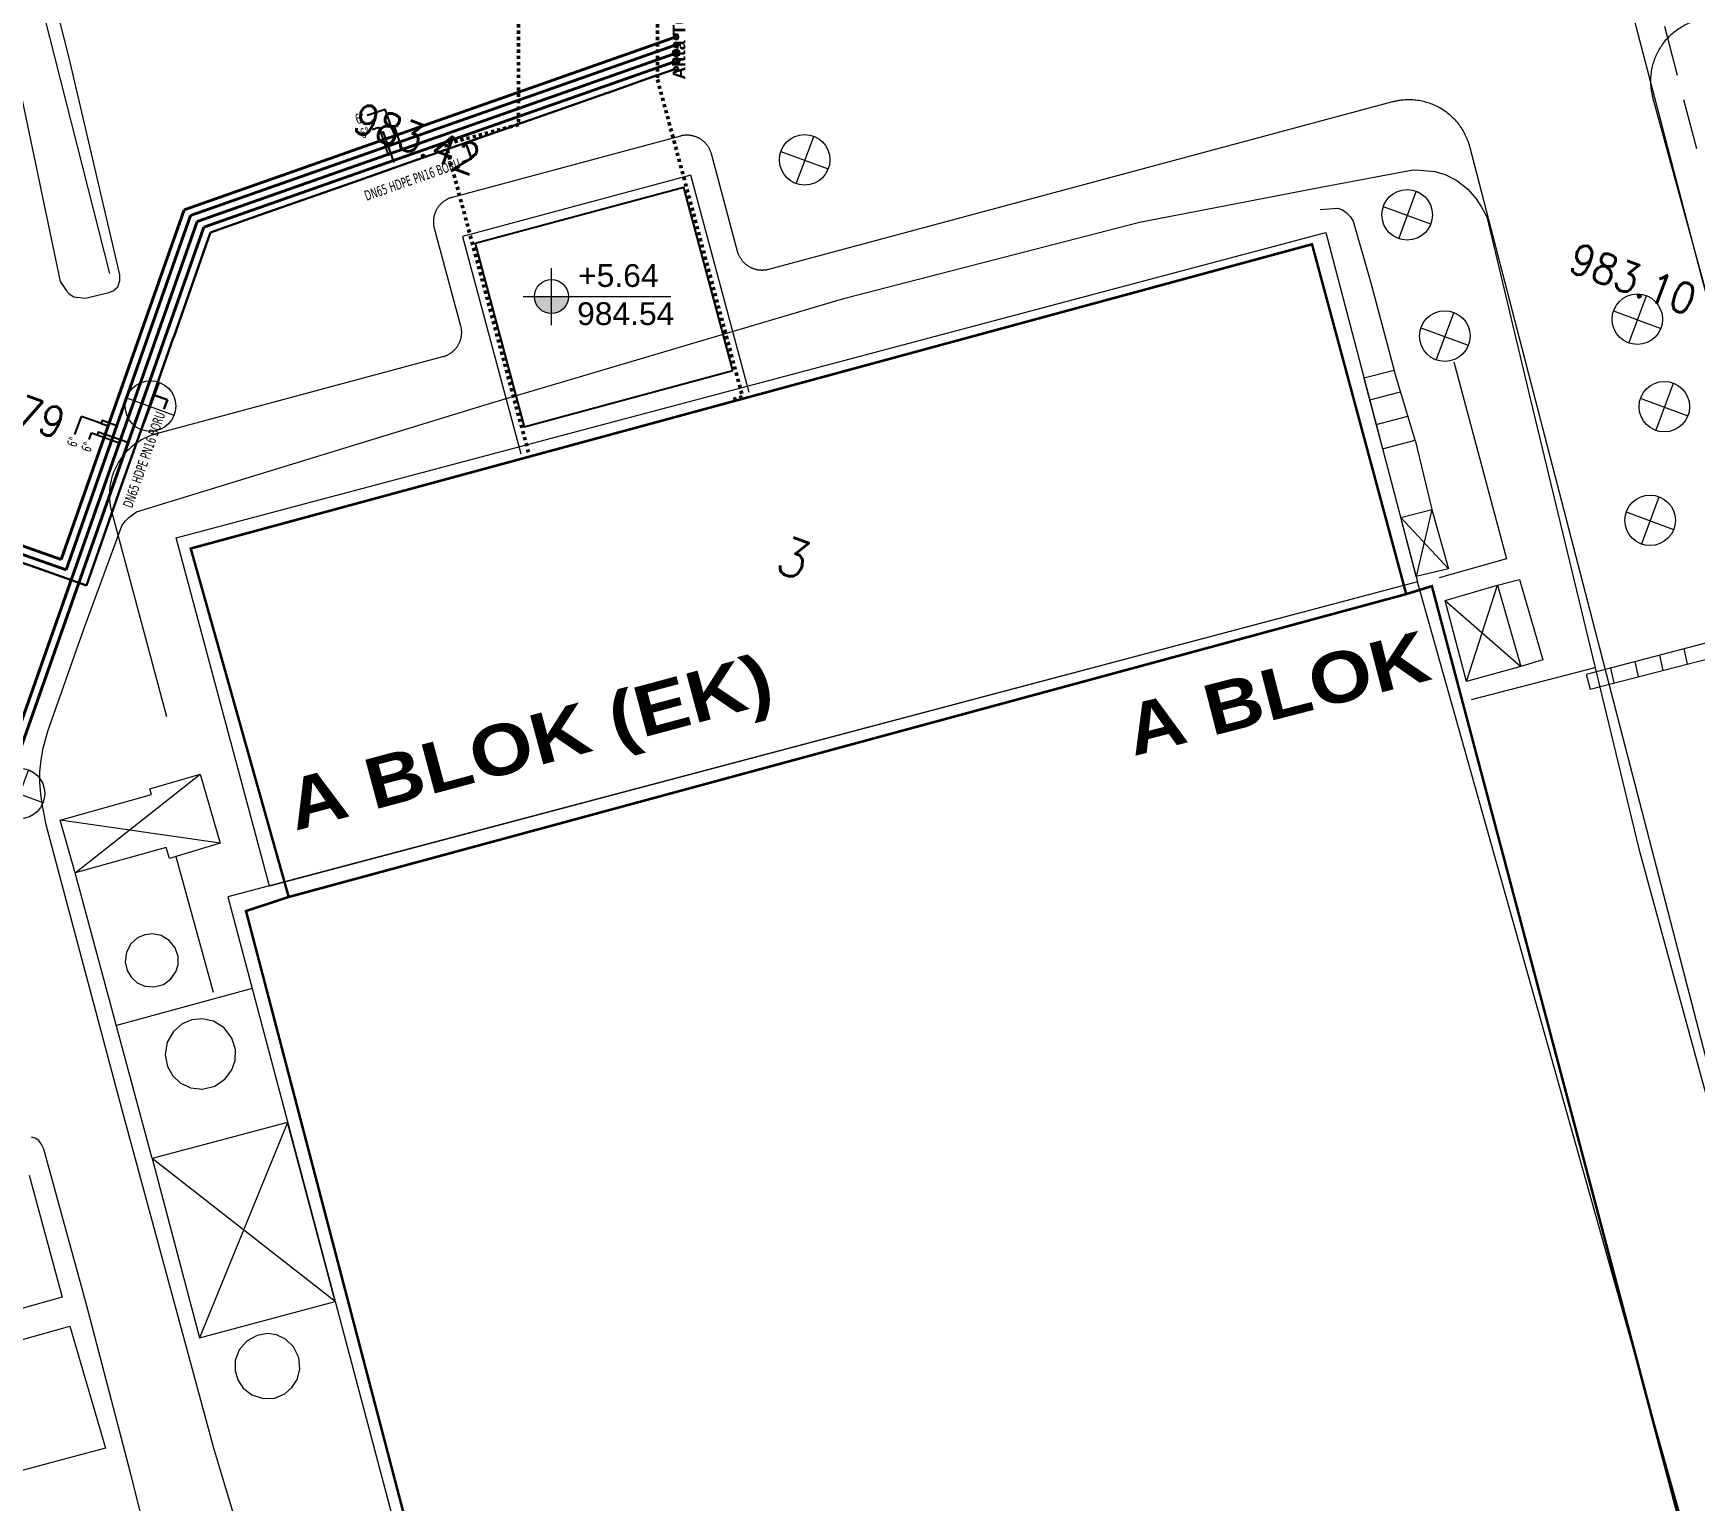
# Model space of a CAD drawing. Header units: centimetres. Extents: x 392964 to 515689, y 49661 to 58661.
# Drawn here: x 401422 to 404709, y 54246 to 57148 of the extents above; entities that cross this region are included whole.
import ezdxf
from ezdxf.enums import TextEntityAlignment as Align
from ezdxf.xclip import XClip

# ---------------------------------------------------------------- set-up
doc = ezdxf.new("R2010")
doc.units = ezdxf.units.CM
doc.header["$XCLIPFRAME"] = 0
for name, pattern in [('10204', [3, 2, -1]), ('10207', [0]), ('11012', [15, 7.5, 7.5]), ('11014', [15, 7.5, 7.5]), ('11021', [0]), ('11216', [0]), ('11239', [0]), ('3+1_3b$0$DASHED', [0.25, 0.125, -0.125]), ('ACAD_ISO03W100', [30, 12, -18]), ('DGN Style 3', [38.25286889178999, 27.32347777984999, -10.92939111194]), ('MEDSISTEMBH_LINE', [1.5, 1.3, 0, -0.2])]:
    doc.linetypes.add(name, pattern=pattern)
doc.layers.get('0').update_dxf_attribs({"lineweight": 9})
for name, color, linetype, lineweight in [('---___EB_draft00_yerleskeyol', 8, 'Continuous', 9), ('---___EB_draft02_tasiyici', 5, 'Continuous', 50), ('---___EB_draft03_cihazlar', 8, 'Continuous', 9), ('-M-ISSO-FCU-IS-CAP', 3, 'Continuous', 25), ('-M-ISSO-FCU-SO-CAP', 4, 'Continuous', 25), ('0-KRCN-IST-BORU-SGT-DÖNÜŞ', 131, '0-SD_LINE', 40), ('0-KRCN-IST-BORU-SGT-GİDİŞ', 213, '0-SG_LINE', 40), ('0-KRCN-VAZİYET-030426', 8, 'Continuous', 9), ('0-MEK-IST-BORU-IST-DÖNÜŞ', 1, '0-ID_LINE', 40), ('0-MEK-IST-BORU-IST-GİDİŞ', 3, '0-IG_LINE', 40), ('___T_yazı kot', 8, 'Continuous', 9), ('_MDS_BORU_22.00X1.00_BASINÇLI HAVA', 5, 'Continuous', 30), ('AS_PYZ_YOL_ARAC', 8, 'Continuous', 9), ('B_AKARYAKIT_ISTASYONU', 8, '11216', 9), ('B_BETON_ZEMIN', 8, '11239', 9), ('B_MERDIVEN', 8, '10207', 9), ('B_MERDIVEN_TARAMA', 8, 'Continuous', 9), ('B_SUNDURMA', 8, 'Continuous', 9), ('B_SUNDURMA_TARAMA', 8, 'Continuous', 9), ('B_TICARI', 8, 'Continuous', 9), ('B_YAPI_ZEMIN', 8, 'DGN Style 3', 9), ('IEM_MP_TARAMA-MEVCUT BİNA', 8, 'Continuous', 9), ('S_ROGAR_KAPAGI', 8, 'Continuous', 9), ('SINIR_CIT_BIR_TARAF', 8, '11012', 9), ('SINIR_IST_DUVARI', 8, '11021', 9), ('SINIR_TEL_TEK', 8, '11014', 9), ('Y-TEXT-MIMARI', 8, 'Continuous', 9), ('Y_KAT_ADEDI', 8, 'Continuous', 9), ('Y_YOL_KOTU', 8, 'Continuous', 9), ('YOL_IZGARA', 8, 'Continuous', 9), ('YOL_IZGARA_TARAMA', 8, 'Continuous', 9), ('YOL_KALDIRIM_KENARI_BORDURTASI', 8, '10204', 9), ('YOL_SOSE', 8, 'Continuous', 9)]:
    doc.layers.add(name, color=color, linetype=linetype, lineweight=lineweight)
for name, color, linetype in [('---___EB_draft03_gorunus', 8, 'Continuous'), ('---___EB_draft04_yazi', 8, 'Continuous'), ('-M-PIPE COOLING AHU RISER', 7, 'Continuous'), ('-M-PIPE COOLING CH RISER', 7, 'Continuous'), ('-M-PIPE HEATING RADIATOR RISER', 7, 'Continuous'), ('-M-PLUMBING DCW RISER', 7, 'Continuous')]:
    doc.layers.add(name, color=color, linetype=linetype)
doc.styles.add('_yazı-50', font='arial.ttf')
doc.styles.add('BORU', font='tahoma.ttf', dxfattribs={"width": 0.5})
doc.styles.add('DERECE', font='tahoma.ttf', dxfattribs={"width": 0.8})
doc.styles.add('Kalin02', font='arialbd.ttf')
doc.styles.add('Style-STANDARD', font='STANDARD.shx')
doc.styles.add('VRF CITY MULTI', font='tahoma.ttf', dxfattribs={"height": 15})
doc.styles.add('YAZI200', font='ariblk.ttf')
doc.linetypes.add('0-ID_LINE', pattern='A,100,-1.5,["ID",BORU,S=9,R=0,X=0,Y=-4.5],-15', length=116.5)
doc.linetypes.add('0-IG_LINE', pattern='A,100,-1.5,["IG",BORU,S=9,R=0,X=0,Y=-4.5],-15', length=116.5)
doc.linetypes.add('0-SD_LINE', pattern='A,100,-1.5,["SD",BORU,S=9,R=0,X=0,Y=-4.5],-17,7', length=125.5)
doc.linetypes.add('0-SG_LINE', pattern='A,100,-1.5,["SG",BORU,S=9,R=0,X=0,Y=-4.5],-17,7', length=125.5)

# ---------------------------------------------------------------- blocks, each defined once
blk = doc.blocks.new('12027')
at = {"layer": 'S_ROGAR_KAPAGI'}
for p, q in [((0.02000000001862645, -1.009999999776483), (0.02000000001862645, 0.9899995122104883)), ((-0.9999998779385351, -0.01999999955296516), (1, -0.02000048849731684))]:
    blk.add_line(p, q, dxfattribs=at)
blk.add_circle((0.004796875000465661, -0.001842773519456387), 1.000000000000001, dxfattribs=at)
blk = doc.blocks.new('Akyurt_Tm33')
at = {"layer": 'B_AKARYAKIT_ISTASYONU', "flags": 128}
for points, elevation in [([(501889.6726039885, 4439232.118901866), (501889.4511113074, 4439231.902995898), (501889.2885033605, 4439231.593799083), (501889.2367375469, 4439231.22194039), (501889.3203108729, 4439230.851768347), (501889.5161367469, 4439230.549591696), (501889.7698222222, 4439230.348710351), (501890.0488096044, 4439230.239600287), (501890.3850555895, 4439230.216233397), (501890.7408369387, 4439230.313695153), (501891.0496434568, 4439230.536607577), (501891.2541708418, 4439230.843605478), (501891.3378643366, 4439231.17010628), (501891.3221471477, 4439231.469258307), (501891.2113598001, 4439231.773290869), (501890.9862114366, 4439232.054301039), (501890.6611818303, 4439232.250177522), (501890.2919378941, 4439232.318129728), (501889.9472684088, 4439232.261147609)], 990.9310052892288), ([(501892.5865924012, 4439229.612847746), (501892.2863885119, 4439229.334712198), (501892.0609379004, 4439228.931209003), (501891.9799901165, 4439228.441105996), (501892.0781057454, 4439227.948691876), (501892.3269745365, 4439227.542444923), (501892.655771002, 4439227.268234816), (501893.0211129623, 4439227.114557201), (501893.4650657562, 4439227.072366517), (501893.9389120683, 4439227.189334679), (501894.3548370602, 4439227.473807098), (501894.6356587748, 4439227.872995078), (501894.7573136167, 4439228.302033813), (501894.7465647316, 4439228.698235806), (501894.6102347431, 4439229.104083601), (501894.3218721087, 4439229.483318689), (501893.8985441042, 4439229.753303398), (501893.4124427281, 4439229.855572422), (501892.9546520563, 4439229.791771887)], 997.8910046769895), ([(501901.3471243913, 4439217.339230341), (501901.4272965639, 4439217.709408836), (501901.3842780714, 4439218.135025134), (501901.1857288355, 4439218.549681162), (501900.8501418237, 4439218.871117007), (501900.4459169648, 4439219.047241069), (501900.0511011025, 4439219.080828126), (501899.6924960076, 4439219.003613123), (501899.3333992513, 4439218.800145787), (501899.0360454535, 4439218.46010807), (501898.8714647418, 4439218.023746257), (501898.8701978669, 4439217.572034706), (501899.0054847802, 4439217.182102805), (501899.2237780838, 4439216.887301507), (501899.5424353349, 4439216.651790974), (501899.9622878307, 4439216.517101316), (501900.4265607481, 4439216.536857427), (501900.8494902356, 4439216.717112992), (501901.1628659771, 4439217.008309607)], 992.3710049378245)]:
    blk.add_lwpolyline(points, close=True, dxfattribs=dict(at, elevation=elevation))
at = {"layer": 'B_BETON_ZEMIN', "extrusion": (-0.03481635088634519, -0.02413637504878011, 0.9991022255557555), "elevation": -123641.1809791661, "flags": 128}
blk.add_lwpolyline([(-3362348.404533072, 2939096.332579415), (-3362348.404533072, 2939101.394232435)], dxfattribs=at)
at = {"layer": 'B_MERDIVEN'}
blk.add_3dface([(501928.9447637394, 4439267.121005259, 984.9710049378251), (501930.0298880633, 4439267.883052052, 984.9710049378251), (501928.2946624857, 4439270.191082531, 983.291004937825), (501927.2814691388, 4439269.493020518, 983.291004937825)], dxfattribs=at)
at = {"layer": 'B_MERDIVEN_TARAMA'}
for p, q in [((501927.7965029575, 4439268.758533629, 983.8112115297009), (501928.8273940123, 4439269.482494197, 983.8067816623266)), ((501928.3706333484, 4439267.939769444, 984.3911082336984), (501929.4286410377, 4439268.682773124, 984.3888933000111))]:
    blk.add_line(p, q, dxfattribs=at)
at = {"layer": 'B_SUNDURMA'}
blk.add_polyline3d([(501891.222451832, 4439236.555668996, 986.7910049378248), (501889.5429636377, 4439235.291515269, 986.7910049378248), (501889.2744744119, 4439235.65974607, 986.771004937825), (501886.2414414617, 4439233.467083702, 986.771004937825), (501884.9619657976, 4439235.218441762, 986.5310049378248), (501887.9979702744, 4439237.416558096, 986.5310049378248), (501887.8561558754, 4439237.606640299, 986.4710049378249), (501889.5296125616, 4439238.839989245, 986.4710049378249)], close=True, dxfattribs=at)
for points in [[(501930.5523133991, 4439264.828487555, 985.7710049378244), (501931.6017756001, 4439265.551242431, 985.251004937825), (501933.0380019566, 4439263.575604168, 985.251004937825), (501931.9429170353, 4439262.845355377, 985.251004937825)], [(501935.245249663, 4439259.644738932, 986.2110049378241), (501933.3414247913, 4439262.34954746, 986.2110049378241), (501935.0748205136, 4439263.642568433, 986.0510049378242), (501937.0526920967, 4439260.941685868, 986.0510049378242)], [(501901.7660342617, 4439221.132103463, 991.3510049378252), (501897.5500209359, 4439227.119284897, 991.3510049378252), (501893.0224337113, 4439223.926969111, 990.4310049378253), (501897.2288660395, 4439217.915357439, 990.4310049378253)]]:
    blk.add_3dface(points, dxfattribs=at)
at = {"layer": 'B_SUNDURMA_TARAMA'}
for p, q in [((501931.6017756001, 4439265.551242431, 985.251004937825), (501931.9429170353, 4439262.845355377, 985.251004937825)), ((501930.5523133991, 4439264.828487555, 985.7710049378244), (501933.0380019566, 4439263.575604168, 985.251004937825)), ((501935.245249663, 4439259.644738931, 986.2110049378241), (501935.0748205136, 4439263.642568433, 986.0510049378242)), ((501933.3414247913, 4439262.34954746, 986.2110049378241), (501937.0526920967, 4439260.941685868, 986.0510049378242)), ((501886.2414414617, 4439233.467083702, 986.771004937825), (501889.5296125616, 4439238.839989245, 986.4710049378249)), ((501891.222451832, 4439236.555668996, 986.7910049378248), (501884.9619657976, 4439235.218441762, 986.5310049378248)), ((501897.5500209359, 4439227.119284897, 991.3510049378252), (501897.2288660395, 4439217.915357439, 990.4310049378253)), ((501901.7660342617, 4439221.132103463, 991.3510049378252), (501893.0224337113, 4439223.926969111, 990.4310049378253))]:
    blk.add_line(p, q, dxfattribs=at)
at = {"layer": 'B_TICARI'}
blk.add_polyline3d([(501964.5704914334, 4439131.223915601, 992.9510049378252), (502005.6844812349, 4439160.1275099, 992.9510049378252), (501965.6171591806, 4439216.494656644, 992.9510049378252), (501932.0638746965, 4439262.672858322, 994.9910049378256), (501892.2384456515, 4439234.662279303, 992.9510049378252), (501925.4702739515, 4439187.469595113, 992.9510049378252)], close=True, dxfattribs=at)
blk.add_3dface([(501893.6325125837, 4439235.638291151, 994.9910049378256), (501885.3975797753, 4439247.270986395, 994.9910049378256), (501923.8665284892, 4439274.363048547, 994.9910049378256), (501932.0638746965, 4439262.672858322, 994.9910049378256)], dxfattribs=at)
at = {"layer": 'B_YAPI_ZEMIN', "elevation": 984.6310049378245, "flags": 128}
blk.add_lwpolyline([(502004.7411225549, 4439160.205934518), (501964.425553289, 4439132.340287336), (501893.1066719624, 4439234.389821612), (501894.4981725356, 4439235.497383555), (501886.0858359067, 4439247.082114113), (501923.5196116301, 4439273.743799547), (501931.8101367074, 4439262.056765818), (501932.6534852995, 4439262.703963489)], close=True, dxfattribs=at)
at = {"layer": 'SINIR_CIT_BIR_TARAF', "extrusion": (0.007918919056729368, -0.01114105317611095, 0.9999065794638518), "elevation": -44499.12054621382, "flags": 128}
blk.add_lwpolyline([(501869.4896627502, 4439003.659821894), (501862.7076160402, 4439013.200528614)], dxfattribs=at)
at = {"layer": 'SINIR_CIT_BIR_TARAF', "extrusion": (0.005035652505406245, 0.003597367897182877, 0.9999808503906749), "elevation": 19481.08717076432, "flags": 128}
blk.add_lwpolyline([(501883.0755609852, 4439190.242782292), (501878.5480520699, 4439187.008483794)], dxfattribs=at)
at = {"layer": 'SINIR_CIT_BIR_TARAF', "elevation": 984.2710049378252, "flags": 128}
blk.add_lwpolyline([(501888.6767287084, 4439221.61836686), (501891.5837163783, 4439217.539157048), (501887.5365837271, 4439214.620558609), (501884.6109649541, 4439218.691472848)], dxfattribs=at)
at = {"layer": 'SINIR_IST_DUVARI', "extrusion": (-0.005724124708441983, 0.03240783494006104, 0.9994583366157991), "elevation": 141976.778428896, "flags": 128}
blk.add_lwpolyline([(-1266426.256178451, -4281947.227213511), (-1266429.701011027, -4281939.934480356), (-1266427.208508808, -4281938.71902483)], dxfattribs=at)
at = {"layer": 'SINIR_IST_DUVARI', "extrusion": (-0.04753144549399591, 0.07051031281190882, 0.9963779691845952), "elevation": 290138.110642042, "flags": 128}
blk.add_lwpolyline([(-2897585.830364198, -3388045.202619712), (-2897585.830364198, -3388042.380250753)], dxfattribs=at)
at = {"layer": 'SINIR_IST_DUVARI', "extrusion": (-0.008359073906309154, 0.01169081714748239, 0.999896720005548), "elevation": 48687.12573009876, "flags": 128}
blk.add_lwpolyline([(501880.4502529661, 4438969.621015052), (501883.6880830852, 4438965.09312466)], dxfattribs=at)
at = {"layer": 'SINIR_IST_DUVARI', "elevation": 984.7510049378252, "flags": 128}
blk.add_lwpolyline([(501888.4770646374, 4439213.821986788), (501892.2583281025, 4439216.577623392), (501895.2572455698, 4439212.534355146), (501891.4119410639, 4439209.817378591)], dxfattribs=at)
at = {"layer": 'SINIR_IST_DUVARI'}
blk.add_polyline3d([(501923.3487807189, 4439275.146770024, 983.3710049378252), (501923.9801914662, 4439275.442689288, 983.3710049378252), (501924.1825949486, 4439275.43603179, 983.3710049378252), (501924.3531419543, 4439275.389677823, 983.3710049378252), (501924.5502576114, 4439275.299707529, 983.3710049378252), (501924.7327519666, 4439275.162263249, 983.3710049378252), (501926.2294895917, 4439273.117024818, 983.3710049378252), (501928.2946624857, 4439270.191082531, 983.291004937825)], dxfattribs=at)
at = {"layer": 'SINIR_TEL_TEK', "extrusion": (-0.003690983606504892, 0.005364780872092742, 0.9999787976583359), "elevation": 22946.91842520662, "flags": 128}
blk.add_lwpolyline([(501872.5574204727, 4439207.066804122), (501879.5209453714, 4439196.945655646)], dxfattribs=at)
at = {"layer": 'SINIR_TEL_TEK', "elevation": 983.291004937825, "flags": 128}
blk.add_lwpolyline([(501935.0748205136, 4439263.642568433), (501935.8187120684, 4439264.149586301), (501937.7864157655, 4439261.492726104), (501937.0526920967, 4439260.941685868)], dxfattribs=at)
at = {"layer": 'YOL_IZGARA'}
blk.add_3dface([(501939.9383356438, 4439261.051685971, 983.0510049378227), (501946.7978886331, 4439265.809817061, 983.0510049378227), (501946.4431293574, 4439266.334424064, 983.0510049378227), (501939.5930130734, 4439261.545763971, 983.0510049378227)], dxfattribs=at)
at = {"layer": 'YOL_IZGARA_TARAMA'}
for p, q in [((501943.2096997478, 4439263.320868712, 983.0510049378227), (501942.8732950966, 4439263.838886447, 983.0510049378227)), ((501941.5655843245, 4439262.180427531, 983.0510049378227), (501941.233154085, 4439262.692325209, 983.0510049378227)), ((501942.3876420362, 4439262.75064812, 983.0510049378227), (501942.0532245908, 4439263.265605828, 983.0510049378227)), ((501940.7435266129, 4439261.61020694, 983.0510049378227), (501940.4130835793, 4439262.11904459, 983.0510049378227))]:
    blk.add_line(p, q, dxfattribs=at)
at = {"layer": 'YOL_KALDIRIM_KENARI_BORDURTASI'}
blk.add_polyline3d([(501936.4840172282, 4439282.562523923, 983.1654388610267), (501933.0353153354, 4439287.508803875, 983.0854388610267), (501933.197639382, 4439288.30335904, 983.0054388610268), (501933.5470829821, 4439289.118579171, 983.0054388610268), (501933.6825666742, 4439289.278913055, 983.0054388610268), (501933.8757408491, 4439289.448362163, 982.9654388610268), (501934.7252634563, 4439289.934129565, 983.0110049378237)], dxfattribs=at)
at = {"layer": 'YOL_SOSE'}
for points in [[(501872.5840589795, 4439263.150721368, 983.5710049378229), (501877.580243172, 4439255.203371416, 983.731004937823), (501877.9400999035, 4439254.935803366, 983.731004937823), (501878.0863442779, 4439254.866429428, 983.731004937823), (501878.2914188029, 4439254.819985182, 983.731004937823), (501878.7523508857, 4439254.934258724, 983.731004937823), (501879.5394196528, 4439255.458315095, 983.731004937823), (501879.6780686612, 4439255.584239321, 983.731004937823), (501879.7876316579, 4439255.793053713, 983.731004937823), (501879.778565093, 4439256.047053619, 983.731004937823), (501879.6993762923, 4439256.256546495, 983.731004937823), (501874.8199733327, 4439263.661829276, 983.5710049378227), (501869.4147837033, 4439271.494615723, 983.4910049378229)], [(501869.6643194231, 4439273.102660012, 983.5710049378227), (501869.8533334256, 4439273.190913442, 983.5710049378227), (501870.2237539358, 4439273.366450693, 983.5310049378228), (501886.6296520124, 4439279.496763442, 983.2910049378229), (501896.7546183855, 4439283.349791205, 983.1310049378229), (501905.8226051545, 4439286.66068041, 982.8910049378226), (501918.3999885122, 4439291.324987967, 982.7310049378227), (501924.8480586536, 4439293.679649942, 982.6110049378229), (501926.6731896954, 4439294.262439775, 982.6654388610259), (501926.742695821, 4439294.252938289, 982.6654388610259), (501926.8584564519, 4439294.19830761, 982.6654388610259), (501926.9294633569, 4439294.130051261, 982.6654388610259), (501932.1860755173, 4439286.796477813, 983.0254388610258), (501938.4602790809, 4439277.8155171, 983.1054388610257), (501946.5507578299, 4439266.562997887, 983.0254388610258), (501954.5070672231, 4439255.1752392, 983.0254388610258), (501959.4022536532, 4439247.977051266, 983.1854388610258), (501969.2020268061, 4439233.704677978, 983.3454388610257), (501976.9349387484, 4439222.867269848, 983.5054388610258), (501988.7490456867, 4439206.128305788, 983.8254388610255), (501994.5632908814, 4439197.768711389, 983.7454388610255), (502008.906651652, 4439177.0231153, 984.1310049378283), (502018.7726657832, 4439163.179927967, 984.2910049378282), (502021.7009993359, 4439158.944042396, 984.4510049378283)], [(501905.7072818016, 4439205.468180896, 984.385438861026), (501899.2758299825, 4439214.021138985, 984.2254388610261), (501891.1769417594, 4439225.386823405, 984.145438861026), (501884.5170368208, 4439234.845446288, 983.985438861026), (501884.3208045349, 4439235.164033611, 983.985438861026), (501884.1118331109, 4439235.497945984, 983.985438861026), (501883.8933612649, 4439235.918473947, 983.985438861026), (501883.6942429983, 4439236.332224156, 983.985438861026), (501883.5467342763, 4439236.72790035, 983.985438861026), (501883.4305282727, 4439237.192281357, 983.985438861026), (501883.350933446, 4439237.647462119, 983.9054388610259), (501883.290254935, 4439238.353126174, 983.9054388610259), (501883.221340823, 4439242.669372393, 983.745438861026), (501883.2129384116, 4439246.98339237, 983.745438861026), (501883.2745541661, 4439247.1904138, 983.745438861026), (501883.3705927122, 4439247.38174877, 983.745438861026), (501883.5746172919, 4439247.694918089, 983.745438861026), (501895.1784740366, 4439256.562351976, 983.4254388610261), (501906.9173376719, 4439265.338840244, 983.4254388610261), (501916.8190476646, 4439272.205290819, 983.265438861026), (501923.0669254295, 4439275.984586635, 983.1854388610261), (501926.2482542102, 4439277.886046741, 983.1054388610261), (501926.5056110679, 4439277.978655038, 983.1054388610261), (501927.0784866321, 4439278.12193578, 983.1054388610261), (501927.5045870366, 4439278.156133411, 983.1054388610261), (501928.0208012136, 4439278.093728811, 983.1854388610261), (501928.540136816, 4439277.924862071, 983.1854388610261), (501928.9934488486, 4439277.680735471, 983.1854388610261), (501929.2948671698, 4439277.449214607, 983.1054388610261), (501929.6282374148, 4439277.163027365, 983.1054388610261), (501933.7342995934, 4439271.010438873, 983.105438861026), (501943.9326709555, 4439255.796446524, 983.105438861026), (501952.546329434, 4439243.744885785, 983.1854388610259)], [(501929.8205704949, 4439163.03078144, 984.385438861026), (501925.6541032686, 4439168.969708901, 984.385438861026), (501918.5414511691, 4439178.780564555, 984.4654388610261), (501913.9378417464, 4439185.661555032, 984.385438861026), (501908.1178213775, 4439195.178808655, 984.225438861026), (501903.18197665, 4439202.228633122, 984.2254388610261), (501896.5541998169, 4439211.918139911, 984.2254388610261), (501892.6140914024, 4439217.554174284, 984.2254388610261), (501888.8731588845, 4439222.787478174, 984.145438861026), (501888.7005374388, 4439222.945641439, 984.145438861026), (501888.5678817014, 4439223.031899815, 984.145438861026), (501888.3978183846, 4439223.073342048, 984.145438861026), (501888.2549883894, 4439223.058195691, 984.145438861026)]]:
    blk.add_polyline3d(points, dxfattribs=at)
at = {"layer": 'S_ROGAR_KAPAGI'}
for p in [(501926.6418307599, 4439276.14307307, 983.1710049378228), (501936.612260535, 4439275.426053564, 983.0110049378225), (501929.6996500874, 4439272.160147615, 983.1710049378227), (501938.8116631045, 4439272.552246897, 983.0110049378225), (501903.5305877137, 4439269.922839887, 983.2910049378235), (501939.8435785762, 4439268.140675941, 983.0110049378225), (501882.6338980862, 4439251.815737921, 983.731004937824), (501883.0858202797, 4439235.647175087, 983.9854388610261)]:
    blk.add_blockref('12027', p, dxfattribs=at)
at = {"layer": 'Y_KAT_ADEDI', "style": 'Style-STANDARD'}
blk.add_text('3', height=1.5, dxfattribs=at).set_placement((501908.5939526367, 4439255, 994.9910049378256), align=Align.MIDDLE_CENTER)
at = {"layer": 'Y_YOL_KOTU', "style": 'Style-STANDARD'}
for s, p in [('983.10', (501935.9009732917, 4439276.853962268, 983.1047082267261)), ('983.42', (501888.8589724244, 4439265.380692953, 983.4188059029718)), ('983.79', (501877.0821130656, 4439249.900885146, 983.7874490131368))]:
    blk.add_text(s, height=1.2, dxfattribs=at).set_placement(p, align=Align.MIDDLE_CENTER)
blk = doc.blocks.new('OPK-site-surrounding-R01')
at = {"layer": 'AS_PYZ_YOL_ARAC'}
blk.add_lwpolyline([(23415.45550042391, -8627.211504280567), (22852.65585753322, -6574.765463173389, -0.4142135623730352), (23029.29595437646, -6268.500420868397), (23364.81247264147, -6178.438611745834, 0.3393298956116915), (23549.99999985099, -5936.986042201519), (23550.0000000298, 430.067759513855, 0.4185581774863166), (21774.08235186338, 2179.875827789307), (234.0823518335819, 1860.831613063812, 0.4098822535113725), (-1489.999999970198, 111.0235447883606), (-1489.999999910593, -2374.58205384016, -0.8365167276932847), (-1683.759906619787, -2409.353880047798), (-1881.040249377489, -1877.400615334511, -0.08706475961156604), (-1943.411125808954, -1537.435628056526), (-1946.587796837091, -1127.728086173534)], format="xyb", dxfattribs=at)
at = {"layer": 'IEM_MP_TARAMA-MEVCUT BİNA', "linetype": 'ACAD_ISO03W100', "ltscale": 5, "const_width": 10.00000000000001}
blk.add_lwpolyline([(21876.58333835006, -8538.934359431267), (21504.04571303725, -7155.311812639236), (17068.56968060136, -8358.591795444489), (17456.07941749692, -9736.840720772743)], dxfattribs=at)
blk.add_lwpolyline([(20439.48053815961, -21836.9055365324), (25186.38772878051, -20618.26686292887), (21978.12358555198, -8507.46064132452), (21876.58333835006, -8538.934359431267), (17456.07941749692, -9736.840720772743), (17287.16466870904, -9792.49573546648)], close=True, dxfattribs=at)
at = {"layer": '---___EB_draft04_yazi', "insert": (18975, -6503.905655801296), "char_height": 100.0000000000009, "attachment_point": 1, "rotation": 90.00000000003084, "style": 'Kalin02'}
blk.add_mtext_dynamic_manual_height_columns('{\\H0.5x;Altta Tünel}', width=1082.303046673603, gutter_width=750.0000000000055, heights=[458.429695771304], dxfattribs=at)
at = {"layer": 'Y-TEXT-MIMARI', "style": 'YAZI200'}
for s, insert, char_height, width, attachment_point, rotation in [('A BLOK', (21985.44537302852, -8877.547844052315, 98463.1005371379), 200.0000000000017, 4799.102127695603, 9, 14.43926763143015), ('A BLOK (EK)', (17497.31697443128, -9533.958592355251), 200.0000000000018, 4799.102127695605, 7, 15.025558006397578)]:
    blk.add_mtext(s, dxfattribs=dict(at, insert=insert, char_height=char_height, width=width, attachment_point=attachment_point, rotation=rotation))
blk = doc.blocks.new('kot01')
at = {"layer": '___T_yazı kot'}
h = blk.add_hatch(color=8, dxfattribs=at)
edge = h.paths.add_edge_path()
edge.add_arc((0, 0), 0.3, 180, 360.0000000000001)
edge.add_line((0.2999999999992724, 0), (-0.3000000000010914, 0))
for p, q in [((0, -0.5), (0, 0.5)), ((-0.5, 0), (2.100000000000362, 0))]:
    blk.add_line(p, q, dxfattribs=at)
blk.add_circle((0, 0), 0.3, dxfattribs=at)
at = {"layer": '___T_yazı kot', "style": '_yazı-50'}
for tag, p in [('INCE', (0.434256972734147, 0.0999999999985448)), ('KABA', (0.434256972734147, -0.5))]:
    blk.add_attdef(tag, p, '', height=0.4, dxfattribs=at)
blk = doc.blocks.new('OP-vaziyet-01')
at = {"layer": '---___EB_draft00_yerleskeyol'}
blk.add_lwpolyline([(19509.65116631985, -24592.69004112479), (19616.82268548012, -12274.52460736033, 0.414213562373095), (19366.82268536091, -12024.52460736036), (16811.82268565916, -12024.52460706231, -0.4142135623727107), (16711.82268536091, -11924.5246074796), (16711.82268559956, -11524.52460712193, 0.4142135623731614), (16611.82268553972, -11424.52460718152), (15676.84289544821, -11424.52460706231, 0.4142135623655166), (15576.842895329, -11524.52460724112), (15576.8428953886, -11924.52460718153, -0.4142135623647334), (15476.84289526939, -12024.5246073603), (14303.48999112844, -12024.52460706235, 0.4142119428994427), (14053.48999089003, -12274.52322512862), (14053.48534268141, -13115.22953557965)], format="xyb", dxfattribs=at)
at = {"layer": '---___EB_draft02_tasiyici', "linetype": '3+1_3b$0$DASHED', "ltscale": 100}
for points in [[(16444.48998308182, -9730.93002718687), (16405.85757184005, -9720.560031711997), (16004.83662378788, -11214.52460712197), (15706.8226853013, -11214.5246074796), (15706.82268536091, -12476.52460741997)], [(16898.42081409693, -9852.777475893468), (16937.05322515953, -9863.14747160676), (16582.16458278871, -11185.25062435861), (16581.82262486219, -12484.75485908982), (16541.81999629736, -12484.74433249235)]]:
    blk.add_lwpolyline(points, dxfattribs=at)
at = {"layer": '---___EB_draft03_gorunus', "lineweight": 20}
blk.add_lwpolyline([(16611.82268565893, -12474.52460700274), (16611.82268542051, -11584.5246074796), (15675.65664601326, -11585.16882777214), (15676.26190507412, -12475.16616046432)], dxfattribs=at)
at = {"layer": '---___EB_draft03_gorunus'}
blk.add_lwpolyline([(16571.82268548035, -12374.52460724117), (16571.8226856587, -11624.52460706231), (15716.82271885872, -11624.6232174039), (15716.82271921611, -12374.62321698663)], close=True, dxfattribs=at)
ref = blk.add_blockref('OPK-site-surrounding-R01', (2.980232238769531e-06, -6.496877176687121e-06, -4.335537960287184e-05), dxfattribs=dict(rotation=344.9744419936024))
XClip(ref).set_block_clipping_path([(-29305.70459051791, -18693.997868090664), (26364.320315663994, 3851.453646793103)])
at = {"layer": '___T_yazı kot'}
ref = blk.add_blockref('kot01', (15954.4356271727, -11905.45540329601), dxfattribs=dict(at, xscale=224.9999999999998, yscale=224.9999999999998, zscale=224.9999999999998, rotation=344.9744419936011))
ref.add_attrib('INCE', '+5.64', dxfattribs={"layer": '0', "color": 1, "height": 90.00000000000071, "rotation": 344.9744391700148, "style": '_yazı-50'}).set_placement((16059.28831500839, -11921.95248177437), align=Align.BOTTOM_LEFT)
ref.add_attrib('KABA', '984.54', (16023.25108940422, -12040.40986016185), dxfattribs={"layer": '0', "height": 90.00000000000071, "rotation": 344.9744391700148, "style": '_yazı-50'})
at = {"layer": '---___EB_draft04_yazi', "insert": (16640.11319959164, -11200.80561774969), "char_height": 100.0000000000009, "attachment_point": 1, "rotation": 74.97444199363326, "style": 'Kalin02'}
blk.add_mtext_dynamic_manual_height_columns('{\\H0.5x;Altta Tünel}', width=1082.303046673603, gutter_width=750.0000000000053, heights=[458.429695771304], dxfattribs=at)
blk = doc.blocks.new('G$CF910E365')
at = {"layer": '---___EB_draft03_cihazlar'}
ref = blk.add_blockref('Akyurt_Tm33', (-200910447.4790892, -398988423.6976764), dxfattribs=dict(at, xscale=100, yscale=100, zscale=100, rotation=339.71835701135))
XClip(ref).set_block_clipping_path([(501505.9862066242, 4438937.796466555), (502127.4112339765, 4439167.442248969), (502010.4218731245, 4439484.017262903), (501388.9968457722, 4439254.37148049)])
ref = blk.add_blockref('OP-vaziyet-01', (29305.70458590169, 24193.99787345209), dxfattribs=dict(rotation=15.02555800639757))
XClip(ref).set_block_clipping_path([(-34576.04202174838, -15769.311097414822), (29408.888924184605, -32944.61638856558), (38158.57275175187, -348.5194915809334), (-25826.358194180997, 16826.78579956982)])
blk = doc.blocks.new('*U91')
at = {"layer": '-M-PIPE HEATING RADIATOR RISER', "color": 8, "lineweight": 15}
blk.add_circle((0, 0), 14.5, dxfattribs=at)
at = {"layer": '-M-PIPE HEATING RADIATOR RISER', "color": 0, "lineweight": 30}
blk.add_circle((0, 0), 8.5, dxfattribs=at)
at = {"layer": '-M-PIPE HEATING RADIATOR RISER', "color": 8, "lineweight": 15}
for centre, start, end in [((0, 4.25), 90, 270), ((0, -4.25), 270, 90)]:
    blk.add_arc(centre, 4.250000000000023, start, end, dxfattribs=at)
blk = doc.blocks.new('*U92')
at = {"layer": '-M-PIPE HEATING RADIATOR RISER', "color": 8, "lineweight": 15}
blk.add_circle((0, 0), 14.5, dxfattribs=at)
at = {"layer": '-M-PIPE HEATING RADIATOR RISER', "color": 0, "lineweight": 30}
blk.add_circle((0, 0), 8.5, dxfattribs=at)
at = {"layer": '-M-PIPE HEATING RADIATOR RISER', "color": 8, "lineweight": 15}
for centre, start, end in [((0, 4.25), 90, 270), ((0, -4.25), 270, 90)]:
    blk.add_arc(centre, 4.250000000000023, start, end, dxfattribs=at)
blk = doc.blocks.new('*U87')
at = {"layer": '-M-PIPE COOLING CH RISER', "color": 8, "lineweight": 15}
blk.add_circle((0, 0), 11, dxfattribs=at)
at = {"layer": '-M-PIPE COOLING CH RISER', "color": 0, "lineweight": 30}
blk.add_circle((0, 0), 8.5, dxfattribs=at)
at = {"layer": '-M-PIPE COOLING CH RISER', "color": 8, "lineweight": 15}
for centre, start, end in [((0, 4.25), 90, 270), ((0, -4.25), 270, 90)]:
    blk.add_arc(centre, 4.250000000000023, start, end, dxfattribs=at)
blk = doc.blocks.new('*U93')
at = {"color": 8}
blk.add_circle((0, 0), 3.9, dxfattribs=at)
at = {"color": 7}
blk.add_circle((0, 0), 3, dxfattribs=at)

msp = doc.modelspace()

# ---------------------------------------------------------------- block references
at = {"layer": '0-KRCN-VAZİYET-030426', "ltscale": 3}
ref = msp.add_blockref('G$CF910E365', (378546.8359637721, 48211.64379648812, -49221.27194305132), dxfattribs=dict(at, xscale=0.5, yscale=0.5, zscale=0.5))
XClip(ref).set_block_clipping_path([(29034.460093360394, 3099.2345692041345), (53834.460093360394, 20699.234569204134)])

# ---------------------------------------------------------------- next in the draw order: linework, layer by layer
at = {"layer": '-M-ISSO-FCU-IS-CAP'}
for p, q in [((402092.6869385857, 56957.74511441037), (402105.7553611879, 56962.27711517613)), ((402105.7553611879, 56962.27711517613), (402109.6480773006, 56951.05212606849)), ((401533.2798256133, 56344.8871946295), (401537.8866913646, 56357.9294140802)), ((401537.8866913646, 56357.9294140802), (401549.0891735408, 56353.9723934471))]:
    msp.add_line(p, q, dxfattribs=at)
for points in [[(402136.2093468903, 56892.90905662019), (402115.3168777523, 56953.01801045788), (402109.6480773001, 56951.05212606837), (402125.3503296732, 56906.19986910438)], [(401609.8674029467, 56338.66007793679), (401551.0875327496, 56359.62982753557), (401549.0891735406, 56353.97239344664), (401592.7241589694, 56338.55933281919)]]:
    msp.add_lwpolyline(points, dxfattribs=at)
at = {"layer": '-M-ISSO-FCU-SO-CAP', "ltscale": 0.8}
for p, q in [((402082.8575166376, 56986.08911667125), (402118.5963095782, 56998.48297948886)), ((402132.3184476389, 56958.91398812043), (402118.5963095782, 56998.48297948886)), ((401504.9926551681, 56354.87899067443), (401517.5912545709, 56390.5461246984)), ((401557.0809071922, 56376.59730802032), (401517.5912545709, 56390.5461246984))]:
    msp.add_line(p, q, dxfattribs=at)
for points in [[(402148.2928779828, 56931.22400784753), (402137.9872480911, 56960.87987250996), (402132.3184476389, 56958.91398812043), (402137.4338607657, 56944.51482033175)], [(401587.5908793584, 56372.20418628617), (401559.0792664012, 56382.25474210931), (401557.0809071922, 56376.59730802032), (401570.5219998058, 56371.8935135058)]]:
    msp.add_lwpolyline(points, dxfattribs=at)
at = {"layer": '0-KRCN-IST-BORU-SGT-DÖNÜŞ'}
for p, q in [((401733.6159054582, 56787.63002417543), (402689.9287461145, 57123.78053476012)), ((401487.4914507274, 56087.43184197005), (401733.6159054582, 56787.63002417543)), ((401487.4914507274, 56087.43184197006), (401283.8284770157, 56159.02077154412))]:
    msp.add_line(p, q, dxfattribs=at)
at = {"layer": '0-KRCN-IST-BORU-SGT-GİDİŞ'}
for p, q in [((401720.6823008563, 56799.083773612), (402689.9287461145, 57139.78053476012)), ((401477.7026877858, 56107.83233510316), (401720.6823008563, 56799.083773612)), ((401477.7026877858, 56107.83233510318), (401284.4673088451, 56175.75589372599))]:
    msp.add_line(p, q, dxfattribs=at)
at = {"layer": '0-MEK-IST-BORU-IST-DÖNÜŞ'}
for p, q in [((401759.6521563979, 56764.78194462955), (402689.9287461145, 57091.78053476012)), ((401317.6281378362, 55507.27011133124), (401759.6521563979, 56764.78194462955))]:
    msp.add_line(p, q, dxfattribs=at)
at = {"layer": '0-MEK-IST-BORU-IST-GİDİŞ'}
for p, q in [((401746.5495100603, 56776.17627473888), (402689.9287461145, 57107.78053476012)), ((401305.2383942098, 55520.69257465957), (401746.5495100603, 56776.17627473888))]:
    msp.add_line(p, q, dxfattribs=at)
at = {"layer": '_MDS_BORU_22.00X1.00_BASINÇLI HAVA', "color": 3, "linetype": 'MEDSISTEMBH_LINE', "ltscale": 80}
for p, q in [((401772.9868217329, 56754.46917078737), (402691.1080139299, 57077.19505547073)), ((402289.4113532708, 56899.90199721254), (402279.6794496648, 56927.58823920654)), ((402270.487814818, 56893.33949970461), (402289.4113532708, 56899.90199721254)), ((401527.6013325923, 56056.37326795148), (401772.9868217329, 56754.46917078737)), ((401687.7875056897, 56423.58972976559), (401660.1012636957, 56433.32163337157)), ((401681.0661274, 56404.72203899529), (401687.7875056897, 56423.58972976559)), ((401527.6013325924, 56056.37326795146), (401283.1886133073, 56142.28601207485))]:
    msp.add_line(p, q, dxfattribs=at)

# ---------------------------------------------------------------- next in the draw order: block references
at = {"layer": '-M-PIPE COOLING AHU RISER', "xscale": -0.5, "yscale": 0.5, "zscale": 0.5, "rotation": 270}
for p in [(402693.9382566869, 57141.18990517617), (402693.9382566869, 57125.18990517617)]:
    msp.add_blockref('*U87', p, dxfattribs=at)
at = {"layer": '-M-PIPE HEATING RADIATOR RISER', "color": 1, "xscale": 0.5, "yscale": 0.5, "zscale": 0.5, "rotation": 270}
for name, p in [('*U92', (402693.9382566869, 57109.18990517617)), ('*U91', (402693.9382566869, 57093.18990517617))]:
    msp.add_blockref(name, p, dxfattribs=at)
at = {"layer": '-M-PLUMBING DCW RISER', "rotation": 180}
msp.add_blockref('*U93', (402693.9382566869, 57078.18990517617), dxfattribs=at)

# ---------------------------------------------------------------- next in the draw order: texts
at = {"layer": '-M-ISSO-FCU-IS-CAP', "style": 'DERECE'}
for height, rotation, width, p in [(20, 19.12604419555624, 0.7000000000000002, (402087.1218506338, 56954.92106156763)), (19.99999999999999, 70.5453973614122, 0.7000000000000003, (401532.0170001556, 56338.77566861441))]:
    msp.add_text('6"', height=height, rotation=rotation, dxfattribs=dict(at, width=width)).set_placement(p, align=Align.MIDDLE_RIGHT)
at = {"layer": '-M-ISSO-FCU-SO-CAP', "ltscale": 0.8, "style": 'DERECE'}
for height, rotation, width, p in [(20, 19.12604419555624, 0.7000000000000002, (402077.2924286858, 56983.26506382857)), (19.99999999999999, 70.5453973614122, 0.7000000000000003, (401503.7298297104, 56348.76746465945))]:
    msp.add_text('6"', height=height, rotation=rotation, dxfattribs=dict(at, width=width)).set_placement(p, align=Align.MIDDLE_RIGHT)
at = {"layer": '_MDS_BORU_22.00X1.00_BASINÇLI HAVA', "color": 3, "linetype": 'MEDSISTEMBH_LINE', "ltscale": 80, "style": 'VRF CITY MULTI', "width": 0.7000000000000002}
for rotation, p in [(19.36692401858266, (402172.2008463085, 56859.12537898639)), (70.63307598135337, (401641.5963807201, 56305.08190248755))]:
    msp.add_text('DN65 HDPE PN16 BORU', height=20, rotation=rotation, dxfattribs=at).set_placement(p, align=Align.MIDDLE)

doc.saveas('drawing.dxf')
